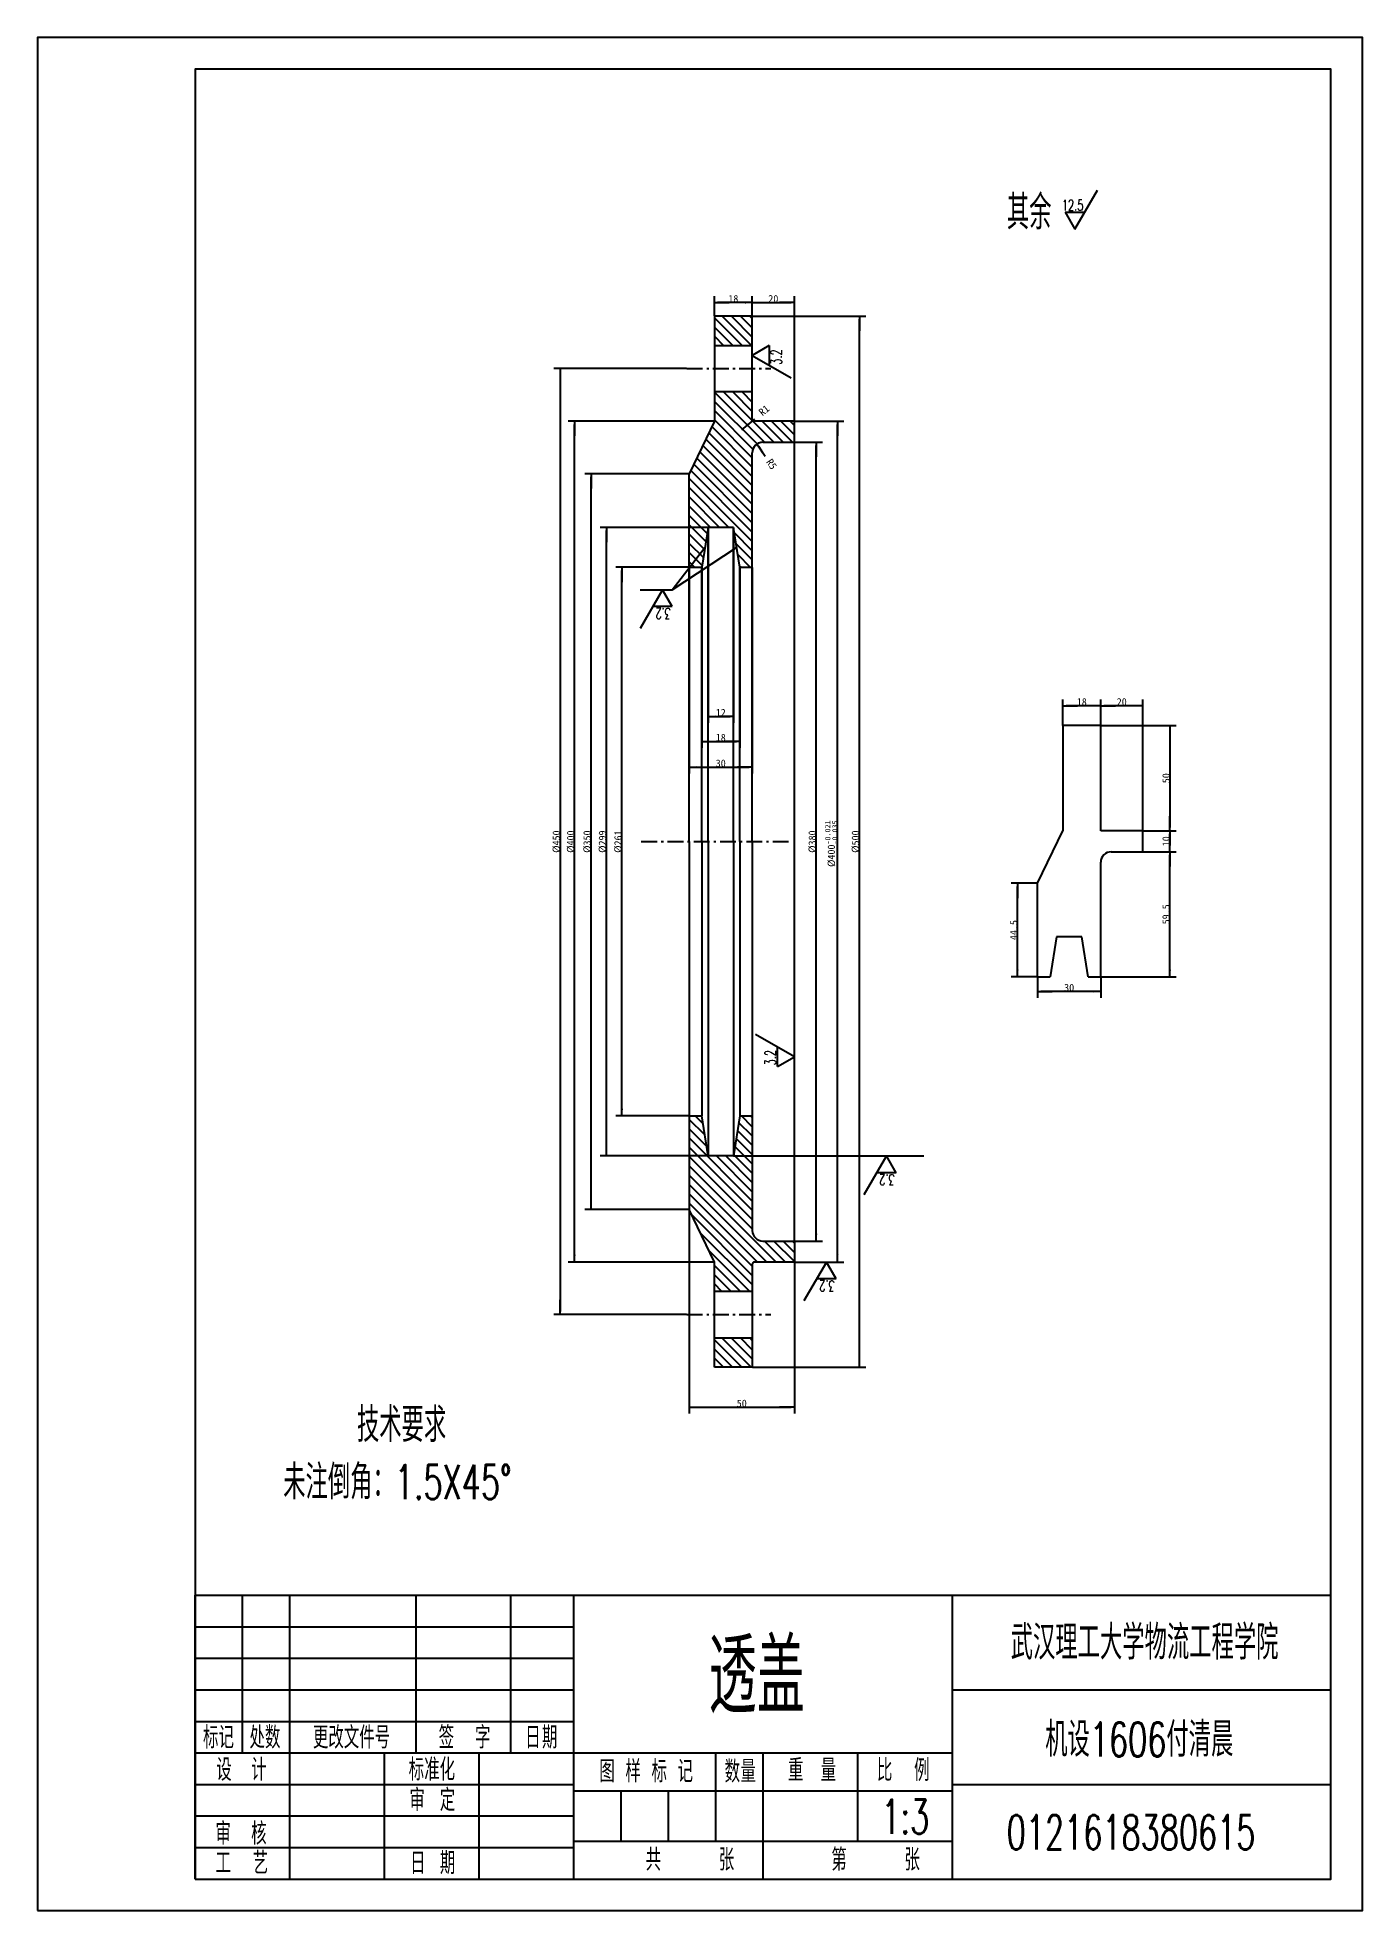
# Model space of a CAD drawing. Extents: x -50930 to -47866, y -71942 to -70760.
# Drawn here: x -50930 to -50300, y -71651 to -70760 of the extents above; entities outside this region: 3.
import ezdxf
from ezdxf.enums import TextEntityAlignment as Align

# ---------------------------------------------------------------- set-up
doc = ezdxf.new("R2010")
doc.units = 0
doc.header["$MEASUREMENT"] = 0
doc.linetypes.add('LINEL4', pattern=[12.5, 7.5, -2, 1, -2])
doc.layers.get('0').update_dxf_attribs({"linetype": 'CONTINUOUS'})
doc.layers.get('Defpoints').update_dxf_attribs({"linetype": 'CONTINUOUS'})
for name, color, linetype in [('L0', 7, 'CONTINUOUS'), ('L1', 7, 'CONTINUOUS'), ('L3', 4, 'CONTINUOUS'), ('L4', 1, 'LINEL4'), ('L8', 7, 'CONTINUOUS')]:
    doc.layers.add(name, color=color, linetype=linetype)
doc.styles.add('HZ', font='ROMANS', dxfattribs={"width": 0.65, "bigfont": 'HZTXT'})
doc.dimstyles.get("Standard").update_dxf_attribs({"dimtxt": 0.18, "dimasz": 0.18, "dimexe": 0.18, "dimexo": 0.0625, "dimgap": 0.09, "dimtad": 0, "dimtih": 1, "dimtoh": 1, "dimdec": 4, "dimzin": 0, "dimdsep": 46, "dimtxsty": 'Standard', "dimcen": 0.09, "dimadec": 0, "dimazin": 0, "dimtfac": 1, "dimtdec": 4, "dimtofl": 0, "dimtmove": 0, "dimatfit": 3, "dimfxl": 1, "dimtolj": 1, "dimtzin": 0, "dimarcsym": 0})
pattern_1 = [(135, (-122795.0257, -22186.838), (-2.20970869, -2.20970869), [])]

# ---------------------------------------------------------------- blocks, each defined once
blk = doc.blocks.new('D_BLK')
blk.add_line((0, 0), (-4.66, 0))
blk.add_solid([(0, 0), (-2.33, -0.33), (-2.33, 0.33)])
blk = doc.blocks.new('*D25')
at = {"layer": 'Defpoints', "color": 0, "transparency": 16777216}
for p in [(-50651.62, -71012.54), (-50619.67, -71012.54), (-50619.67, -71273.54)]:
    blk.add_point(p, dxfattribs=at)
at = {"layer": 'L0', "color": 0, "lineweight": -2, "transparency": 16777216}
for p, q in [((-50619.73, -71012.54), (-50654.62, -71012.54)), ((-50651.62, -71272.04), (-50651.62, -71014.04)), ((-50619.73, -71273.54), (-50654.62, -71273.54))]:
    blk.add_line(p, q, dxfattribs=at)
at = {"layer": 'L0', "color": 0, "lineweight": -2, "transparency": 16777216, "xscale": 1.5, "yscale": 1.5, "zscale": 1.5}
for p, rotation in [((-50651.62, -71012.54), 90), ((-50651.62, -71273.54), 270)]:
    blk.add_blockref('D_BLK', p, dxfattribs=dict(at, rotation=rotation))
at = {"layer": 'L0', "color": 0, "transparency": 16777216, "insert": (-50653.46, -71143.04), "char_height": 3.5, "attachment_point": 5, "rotation": 90}
blk.add_mtext('\\A1;%%C261', dxfattribs=at)
blk = doc.blocks.new('*D26')
at = {"layer": 'Defpoints', "color": 0, "transparency": 16777216}
for p in [(-50659.03, -70993.54), (-50610.67, -70993.54), (-50610.67, -71292.54)]:
    blk.add_point(p, dxfattribs=at)
at = {"layer": 'L0', "color": 0, "lineweight": -2, "transparency": 16777216}
for p, q in [((-50610.73, -70993.54), (-50662.03, -70993.54)), ((-50659.03, -71291.04), (-50659.03, -70995.04)), ((-50610.73, -71292.54), (-50662.03, -71292.54))]:
    blk.add_line(p, q, dxfattribs=at)
at = {"layer": 'L0', "color": 0, "lineweight": -2, "transparency": 16777216, "xscale": 1.5, "yscale": 1.5, "zscale": 1.5}
for p, rotation in [((-50659.03, -70993.54), 90), ((-50659.03, -71292.54), 270)]:
    blk.add_blockref('D_BLK', p, dxfattribs=dict(at, rotation=rotation))
at = {"layer": 'L0', "color": 0, "transparency": 16777216, "insert": (-50660.87, -71143.04), "char_height": 3.5, "attachment_point": 5, "rotation": 90}
blk.add_mtext('\\A1;%%C299', dxfattribs=at)
blk = doc.blocks.new('*D27')
at = {"layer": 'Defpoints', "color": 0, "transparency": 16777216}
for p in [(-50666.31, -70968.04), (-50619.67, -70968.04), (-50619.67, -71318.04)]:
    blk.add_point(p, dxfattribs=at)
at = {"layer": 'L0', "color": 0, "lineweight": -2, "transparency": 16777216}
for p, q in [((-50619.73, -70968.04), (-50669.31, -70968.04)), ((-50666.31, -71316.54), (-50666.31, -70969.54)), ((-50619.73, -71318.04), (-50669.31, -71318.04))]:
    blk.add_line(p, q, dxfattribs=at)
at = {"layer": 'L0', "color": 0, "lineweight": -2, "transparency": 16777216, "xscale": 1.5, "yscale": 1.5, "zscale": 1.5}
for p, rotation in [((-50666.31, -70968.04), 90), ((-50666.31, -71318.04), 270)]:
    blk.add_blockref('D_BLK', p, dxfattribs=dict(at, rotation=rotation))
at = {"layer": 'L0', "color": 0, "transparency": 16777216, "insert": (-50668.15, -71143.04), "char_height": 3.5, "attachment_point": 5, "rotation": 90}
blk.add_mtext('\\A1;%%C350', dxfattribs=at)
blk = doc.blocks.new('*D28')
at = {"layer": 'Defpoints', "color": 0, "transparency": 16777216}
for p in [(-50674.15, -70943.04), (-50607.67, -70943.04), (-50607.67, -71343.04)]:
    blk.add_point(p, dxfattribs=at)
at = {"layer": 'L0', "color": 0, "lineweight": -2, "transparency": 16777216}
for p, q in [((-50607.73, -70943.04), (-50677.15, -70943.04)), ((-50674.15, -71341.54), (-50674.15, -70944.54)), ((-50607.73, -71343.04), (-50677.15, -71343.04))]:
    blk.add_line(p, q, dxfattribs=at)
at = {"layer": 'L0', "color": 0, "lineweight": -2, "transparency": 16777216, "xscale": 1.5, "yscale": 1.5, "zscale": 1.5}
for p, rotation in [((-50674.15, -70943.04), 90), ((-50674.15, -71343.04), 270)]:
    blk.add_blockref('D_BLK', p, dxfattribs=dict(at, rotation=rotation))
at = {"layer": 'L0', "color": 0, "transparency": 16777216, "insert": (-50675.99, -71143.04), "char_height": 3.5, "attachment_point": 5, "rotation": 90}
blk.add_mtext('\\A1;%%C400', dxfattribs=at)
blk = doc.blocks.new('*D30')
at = {"layer": 'Defpoints', "color": 0, "transparency": 16777216}
for p in [(-50619.67, -71318.04), (-50569.67, -71343.04), (-50569.67, -71412.08)]:
    blk.add_point(p, dxfattribs=at)
at = {"layer": 'L0', "color": 0, "lineweight": -2, "transparency": 16777216}
for p, q in [((-50619.67, -71318.1), (-50619.67, -71415.08)), ((-50569.67, -71343.1), (-50569.67, -71415.08)), ((-50618.17, -71412.08), (-50571.17, -71412.08))]:
    blk.add_line(p, q, dxfattribs=at)
at = {"layer": 'L0', "color": 0, "lineweight": -2, "transparency": 16777216, "xscale": 1.5, "yscale": 1.5, "zscale": 1.5, "rotation": 180}
blk.add_blockref('D_BLK', (-50619.67, -71412.08), dxfattribs=at)
at = {"layer": 'L0', "color": 0, "lineweight": -2, "transparency": 16777216, "xscale": 1.5, "yscale": 1.5, "zscale": 1.5}
blk.add_blockref('D_BLK', (-50569.67, -71412.08), dxfattribs=at)
at = {"layer": 'L0', "color": 0, "transparency": 16777216, "insert": (-50594.67, -71410.24), "char_height": 3.5, "attachment_point": 5}
blk.add_mtext('\\A1;50', dxfattribs=at)
blk = doc.blocks.new('*D31')
at = {"layer": 'Defpoints', "color": 0, "transparency": 16777216}
for p in [(-50569.67, -70953.04), (-50559.26, -70953.04), (-50569.67, -71333.04)]:
    blk.add_point(p, dxfattribs=at)
at = {"layer": 'L0', "color": 0, "lineweight": -2, "transparency": 16777216}
for p, q in [((-50569.61, -70953.04), (-50556.26, -70953.04)), ((-50559.26, -71331.54), (-50559.26, -70954.54)), ((-50569.61, -71333.04), (-50556.26, -71333.04))]:
    blk.add_line(p, q, dxfattribs=at)
at = {"layer": 'L0', "color": 0, "lineweight": -2, "transparency": 16777216, "xscale": 1.5, "yscale": 1.5, "zscale": 1.5}
for p, rotation in [((-50559.26, -70953.04), 90), ((-50559.26, -71333.04), 270)]:
    blk.add_blockref('D_BLK', p, dxfattribs=dict(at, rotation=rotation))
at = {"layer": 'L0', "color": 0, "transparency": 16777216, "insert": (-50561.1, -71143.04), "char_height": 3.5, "attachment_point": 5, "rotation": 90}
blk.add_mtext('\\A1;%%C380', dxfattribs=at)
blk = doc.blocks.new('*D33')
at = {"layer": 'Defpoints', "color": 0, "transparency": 16777216}
for p in [(-50569.67, -70943.04), (-50549.15, -70943.04), (-50569.67, -71343.04)]:
    blk.add_point(p, dxfattribs=at)
at = {"layer": 'L0', "color": 0, "lineweight": -2, "transparency": 16777216}
for p, q in [((-50569.61, -70943.04), (-50546.15, -70943.04)), ((-50549.15, -71341.54), (-50549.15, -70944.54)), ((-50569.61, -71343.04), (-50546.15, -71343.04))]:
    blk.add_line(p, q, dxfattribs=at)
at = {"layer": 'L0', "color": 0, "lineweight": -2, "transparency": 16777216, "xscale": 1.5, "yscale": 1.5, "zscale": 1.5}
for p, rotation in [((-50549.15, -70943.04), 90), ((-50549.15, -71343.04), 270)]:
    blk.add_blockref('D_BLK', p, dxfattribs=dict(at, rotation=rotation))
at = {"layer": 'L0', "color": 0, "transparency": 16777216, "insert": (-50552.1, -71143.04), "char_height": 3.5, "attachment_point": 5, "rotation": 90}
blk.add_mtext('\\A1;%%C400{\\H0.7x;\\S-0.021 ^ -0.035;}', dxfattribs=at)
blk = doc.blocks.new('*D34')
at = {"layer": 'Defpoints', "color": 0, "transparency": 16777216}
for p in [(-50589.67, -70893.04), (-50538.75, -70893.04), (-50589.67, -71393.04)]:
    blk.add_point(p, dxfattribs=at)
at = {"layer": 'L0', "color": 0, "lineweight": -2, "transparency": 16777216}
for p, q in [((-50589.61, -70893.04), (-50535.75, -70893.04)), ((-50538.75, -71391.54), (-50538.75, -70894.54)), ((-50589.61, -71393.04), (-50535.75, -71393.04))]:
    blk.add_line(p, q, dxfattribs=at)
at = {"layer": 'L0', "color": 0, "lineweight": -2, "transparency": 16777216, "xscale": 1.5, "yscale": 1.5, "zscale": 1.5}
for p, rotation in [((-50538.75, -70893.04), 90), ((-50538.75, -71393.04), 270)]:
    blk.add_blockref('D_BLK', p, dxfattribs=dict(at, rotation=rotation))
at = {"layer": 'L0', "color": 0, "transparency": 16777216, "insert": (-50540.59, -71143.04), "char_height": 3.5, "attachment_point": 5, "rotation": 90}
blk.add_mtext('\\A1;%%C500', dxfattribs=at)
blk = doc.blocks.new('*D35')
at = {"layer": 'Defpoints', "color": 0, "transparency": 16777216}
for p in [(-50587.43, -70953.87), (-50584.67, -70958.04)]:
    blk.add_point(p, dxfattribs=at)
at = {"layer": 'L0', "color": 0, "lineweight": -2, "transparency": 16777216}
blk.add_line((-50584.67, -70958.04), (-50586.61, -70955.12), dxfattribs=at)
blk.add_arc((-50584.67, -70958.04), 5, 90.7162, 157.97004, dxfattribs=at)
at = {"layer": 'L0', "color": 0, "lineweight": -2, "transparency": 16777216, "xscale": 1.5, "yscale": 1.5, "zscale": 1.5, "rotation": 123.5925689670858}
blk.add_blockref('D_BLK', (-50587.43, -70953.87), dxfattribs=at)
at = {"layer": 'L0', "color": 0, "transparency": 16777216, "insert": (-50580.5, -70963.46), "char_height": 3.5, "attachment_point": 5, "rotation": 303.59257}
blk.add_mtext('\\A1;R5', dxfattribs=at)
blk = doc.blocks.new('*D36')
at = {"layer": 'Defpoints', "color": 0, "transparency": 16777216}
for p in [(-50589.44, -70942.68), (-50588.67, -70942.04)]:
    blk.add_point(p, dxfattribs=at)
at = {"layer": 'L0', "color": 0, "lineweight": -2, "transparency": 16777216}
for p, q in [((-50590.59, -70943.63), (-50591.75, -70944.59)), ((-50588.67, -70942.04), (-50589.44, -70942.68))]:
    blk.add_line(p, q, dxfattribs=at)
blk.add_arc((-50588.67, -70942.04), 1, 183.58099, 219.65656, dxfattribs=at)
at = {"layer": 'L0', "color": 0, "lineweight": -2, "transparency": 16777216, "xscale": 1.5, "yscale": 1.5, "zscale": 1.5, "rotation": 39.65656116896921}
blk.add_blockref('D_BLK', (-50589.44, -70942.68), dxfattribs=at)
at = {"layer": 'L0', "color": 0, "transparency": 16777216, "insert": (-50584.09, -70937.85), "char_height": 3.5, "attachment_point": 5, "rotation": 39.65656}
blk.add_mtext('\\A1;R1', dxfattribs=at)
blk = doc.blocks.new('*D37')
at = {"layer": 'Defpoints', "color": 0, "transparency": 16777216}
for p in [(-50620.85, -70918.04), (-50680.95, -71368.04), (-50620.85, -71368.04)]:
    blk.add_point(p, dxfattribs=at)
at = {"layer": 'L0', "color": 0, "lineweight": -2, "transparency": 16777216}
for p, q in [((-50620.92, -70918.04), (-50683.95, -70918.04)), ((-50680.95, -70919.54), (-50680.95, -71366.54)), ((-50620.92, -71368.04), (-50683.95, -71368.04))]:
    blk.add_line(p, q, dxfattribs=at)
at = {"layer": 'L0', "color": 0, "lineweight": -2, "transparency": 16777216, "xscale": 1.5, "yscale": 1.5, "zscale": 1.5}
for p, rotation in [((-50680.95, -70918.04), 90), ((-50680.95, -71368.04), 270)]:
    blk.add_blockref('D_BLK', p, dxfattribs=dict(at, rotation=rotation))
at = {"layer": 'L0', "color": 0, "transparency": 16777216, "insert": (-50682.79, -71143.04), "char_height": 3.5, "attachment_point": 5, "rotation": 90}
blk.add_mtext('\\A1;%%C450', dxfattribs=at)
blk = doc.blocks.new('*D38')
at = {"layer": 'Defpoints', "color": 0, "transparency": 16777216}
for p in [(-50607.67, -70886.63), (-50607.67, -70893.04), (-50589.67, -70893.04)]:
    blk.add_point(p, dxfattribs=at)
at = {"layer": 'L0', "color": 0, "lineweight": -2, "transparency": 16777216}
for p, q in [((-50607.67, -70892.97), (-50607.67, -70883.63)), ((-50591.17, -70886.63), (-50606.17, -70886.63)), ((-50589.67, -70892.97), (-50589.67, -70883.63))]:
    blk.add_line(p, q, dxfattribs=at)
at = {"layer": 'L0', "color": 0, "lineweight": -2, "transparency": 16777216, "xscale": 1.5, "yscale": 1.5, "zscale": 1.5, "rotation": 180}
blk.add_blockref('D_BLK', (-50607.67, -70886.63), dxfattribs=at)
at = {"layer": 'L0', "color": 0, "lineweight": -2, "transparency": 16777216, "xscale": 1.5, "yscale": 1.5, "zscale": 1.5}
blk.add_blockref('D_BLK', (-50589.67, -70886.63), dxfattribs=at)
at = {"layer": 'L0', "color": 0, "transparency": 16777216, "insert": (-50598.67, -70884.79), "char_height": 3.5, "attachment_point": 5}
blk.add_mtext('\\A1;18', dxfattribs=at)
blk = doc.blocks.new('*D39')
at = {"layer": 'Defpoints', "color": 0, "transparency": 16777216}
for p in [(-50569.67, -70886.63), (-50589.67, -70893.04), (-50569.67, -70943.04)]:
    blk.add_point(p, dxfattribs=at)
at = {"layer": 'L0', "color": 0, "lineweight": -2, "transparency": 16777216}
for p, q in [((-50589.67, -70892.97), (-50589.67, -70883.63)), ((-50588.17, -70886.63), (-50571.17, -70886.63)), ((-50569.67, -70942.97), (-50569.67, -70883.63))]:
    blk.add_line(p, q, dxfattribs=at)
at = {"layer": 'L0', "color": 0, "lineweight": -2, "transparency": 16777216, "xscale": 1.5, "yscale": 1.5, "zscale": 1.5, "rotation": 180}
blk.add_blockref('D_BLK', (-50589.67, -70886.63), dxfattribs=at)
at = {"layer": 'L0', "color": 0, "lineweight": -2, "transparency": 16777216, "xscale": 1.5, "yscale": 1.5, "zscale": 1.5}
blk.add_blockref('D_BLK', (-50569.67, -70886.63), dxfattribs=at)
at = {"layer": 'L0', "color": 0, "transparency": 16777216, "insert": (-50579.67, -70884.79), "char_height": 3.5, "attachment_point": 5}
blk.add_mtext('\\A1;20', dxfattribs=at)
blk = doc.blocks.new('3.2')
at = {"layer": 'L0'}
for p, q in [((0, 0), (16.7, 28.9)), ((-7.2, 12.5), (0, 0)), ((-7.2, 12.5), (7.2, 12.5))]:
    blk.add_line(p, q, dxfattribs=at)
at = {"layer": 'L0', "style": 'HZ', "width": 0.65}
blk.add_attdef('3.2', (-6.2, 13.7), '', height=8.16, dxfattribs=at)
blk = doc.blocks.new('*D41')
at = {"layer": 'Defpoints', "color": 0, "transparency": 16777216}
for p in [(-50619.67, -71012.54), (-50589.67, -71012.54), (-50589.67, -71107.61)]:
    blk.add_point(p, dxfattribs=at)
at = {"layer": 'L0', "color": 0, "lineweight": -2, "transparency": 16777216}
for p, q in [((-50619.67, -71012.6), (-50619.67, -71110.61)), ((-50589.67, -71012.6), (-50589.67, -71110.61)), ((-50618.17, -71107.61), (-50591.17, -71107.61))]:
    blk.add_line(p, q, dxfattribs=at)
at = {"layer": 'L0', "color": 0, "lineweight": -2, "transparency": 16777216, "xscale": 1.5, "yscale": 1.5, "zscale": 1.5, "rotation": 180}
blk.add_blockref('D_BLK', (-50619.67, -71107.61), dxfattribs=at)
at = {"layer": 'L0', "color": 0, "lineweight": -2, "transparency": 16777216, "xscale": 1.5, "yscale": 1.5, "zscale": 1.5}
blk.add_blockref('D_BLK', (-50589.67, -71107.61), dxfattribs=at)
at = {"layer": 'L0', "color": 0, "transparency": 16777216, "insert": (-50604.67, -71105.77), "char_height": 3.5, "attachment_point": 5}
blk.add_mtext('\\A1;30', dxfattribs=at)
blk = doc.blocks.new('*D42')
at = {"layer": 'Defpoints', "color": 0, "transparency": 16777216}
for p in [(-50613.67, -71012.54), (-50595.67, -71012.54), (-50595.67, -71095.37)]:
    blk.add_point(p, dxfattribs=at)
at = {"layer": 'L0', "color": 0, "lineweight": -2, "transparency": 16777216}
for p, q in [((-50613.67, -71012.6), (-50613.67, -71098.37)), ((-50595.67, -71012.6), (-50595.67, -71098.37)), ((-50612.17, -71095.37), (-50597.17, -71095.37))]:
    blk.add_line(p, q, dxfattribs=at)
at = {"layer": 'L0', "color": 0, "lineweight": -2, "transparency": 16777216, "xscale": 1.5, "yscale": 1.5, "zscale": 1.5, "rotation": 180}
blk.add_blockref('D_BLK', (-50613.67, -71095.37), dxfattribs=at)
at = {"layer": 'L0', "color": 0, "lineweight": -2, "transparency": 16777216, "xscale": 1.5, "yscale": 1.5, "zscale": 1.5}
blk.add_blockref('D_BLK', (-50595.67, -71095.37), dxfattribs=at)
at = {"layer": 'L0', "color": 0, "transparency": 16777216, "insert": (-50604.67, -71093.53), "char_height": 3.5, "attachment_point": 5}
blk.add_mtext('\\A1;18', dxfattribs=at)
blk = doc.blocks.new('*D43')
at = {"layer": 'Defpoints', "color": 0, "transparency": 16777216}
for p in [(-50610.67, -70993.54), (-50598.67, -70993.54), (-50598.67, -71083.5)]:
    blk.add_point(p, dxfattribs=at)
at = {"layer": 'L0', "color": 0, "lineweight": -2, "transparency": 16777216}
for p, q in [((-50610.67, -70993.6), (-50610.67, -71086.5)), ((-50598.67, -70993.6), (-50598.67, -71086.5)), ((-50609.17, -71083.5), (-50600.17, -71083.5))]:
    blk.add_line(p, q, dxfattribs=at)
at = {"layer": 'L0', "color": 0, "lineweight": -2, "transparency": 16777216, "xscale": 1.5, "yscale": 1.5, "zscale": 1.5, "rotation": 180}
blk.add_blockref('D_BLK', (-50610.67, -71083.5), dxfattribs=at)
at = {"layer": 'L0', "color": 0, "lineweight": -2, "transparency": 16777216, "xscale": 1.5, "yscale": 1.5, "zscale": 1.5}
blk.add_blockref('D_BLK', (-50598.67, -71083.5), dxfattribs=at)
at = {"layer": 'L0', "color": 0, "transparency": 16777216, "insert": (-50604.67, -71081.66), "char_height": 3.5, "attachment_point": 5}
blk.add_mtext('\\A1;12', dxfattribs=at)
blk = doc.blocks.new('*D44')
at = {"layer": 'Defpoints', "color": 0, "transparency": 16777216}
for p in [(-50463.53, -71162.86), (-50454.01, -71162.86), (-50454.01, -71207.36)]:
    blk.add_point(p, dxfattribs=at)
at = {"layer": 'L0', "color": 0, "lineweight": -2, "transparency": 16777216}
for p, q in [((-50454.08, -71162.86), (-50466.53, -71162.86)), ((-50463.53, -71205.86), (-50463.53, -71164.36)), ((-50454.08, -71207.36), (-50466.53, -71207.36))]:
    blk.add_line(p, q, dxfattribs=at)
at = {"layer": 'L0', "color": 0, "lineweight": -2, "transparency": 16777216, "xscale": 1.5, "yscale": 1.5, "zscale": 1.5}
for p, rotation in [((-50463.53, -71162.86), 90), ((-50463.53, -71207.36), 270)]:
    blk.add_blockref('D_BLK', p, dxfattribs=dict(at, rotation=rotation))
at = {"layer": 'L0', "color": 0, "transparency": 16777216, "insert": (-50465.37, -71185.11), "char_height": 3.5, "attachment_point": 5, "rotation": 90}
blk.add_mtext('\\A1;44.5', dxfattribs=at)
blk = doc.blocks.new('*D45')
at = {"layer": 'Defpoints', "color": 0, "transparency": 16777216}
for p in [(-50404.01, -71147.86), (-50391.09, -71147.86), (-50424.01, -71207.36)]:
    blk.add_point(p, dxfattribs=at)
at = {"layer": 'L0', "color": 0, "lineweight": -2, "transparency": 16777216}
for p, q in [((-50403.95, -71147.86), (-50388.09, -71147.86)), ((-50391.09, -71205.86), (-50391.09, -71149.36)), ((-50423.95, -71207.36), (-50388.09, -71207.36))]:
    blk.add_line(p, q, dxfattribs=at)
at = {"layer": 'L0', "color": 0, "lineweight": -2, "transparency": 16777216, "xscale": 1.5, "yscale": 1.5, "zscale": 1.5}
for p, rotation in [((-50391.09, -71147.86), 90), ((-50391.09, -71207.36), 270)]:
    blk.add_blockref('D_BLK', p, dxfattribs=dict(at, rotation=rotation))
at = {"layer": 'L0', "color": 0, "transparency": 16777216, "insert": (-50392.93, -71177.61), "char_height": 3.5, "attachment_point": 5, "rotation": 90}
blk.add_mtext('\\A1;59.5', dxfattribs=at)
blk = doc.blocks.new('*D46')
at = {"layer": 'Defpoints', "color": 0, "transparency": 16777216}
for p in [(-50404.01, -71137.86), (-50391.09, -71137.86), (-50403.95, -71147.86)]:
    blk.add_point(p, dxfattribs=at)
at = {"layer": 'L0', "color": 0, "lineweight": -2, "transparency": 16777216}
for p, q in [((-50403.95, -71137.86), (-50388.09, -71137.86)), ((-50391.09, -71146.36), (-50391.09, -71139.36)), ((-50403.89, -71147.86), (-50388.09, -71147.86))]:
    blk.add_line(p, q, dxfattribs=at)
at = {"layer": 'L0', "color": 0, "lineweight": -2, "transparency": 16777216, "xscale": 1.5, "yscale": 1.5, "zscale": 1.5}
for p, rotation in [((-50391.09, -71137.86), 90), ((-50391.09, -71147.86), 270)]:
    blk.add_blockref('D_BLK', p, dxfattribs=dict(at, rotation=rotation))
at = {"layer": 'L0', "color": 0, "transparency": 16777216, "insert": (-50392.93, -71142.86), "char_height": 3.5, "attachment_point": 5, "rotation": 90}
blk.add_mtext('\\A1;10', dxfattribs=at)
blk = doc.blocks.new('*D48')
at = {"layer": 'Defpoints', "color": 0, "transparency": 16777216}
for p in [(-50424.01, -71087.86), (-50403.95, -71137.86), (-50391.08, -71137.86)]:
    blk.add_point(p, dxfattribs=at)
at = {"layer": 'L0', "color": 0, "lineweight": -2, "transparency": 16777216}
for p, q in [((-50423.95, -71087.86), (-50388.08, -71087.86)), ((-50391.08, -71089.36), (-50391.08, -71136.36)), ((-50403.89, -71137.86), (-50388.08, -71137.86))]:
    blk.add_line(p, q, dxfattribs=at)
at = {"layer": 'L0', "color": 0, "lineweight": -2, "transparency": 16777216, "xscale": 1.5, "yscale": 1.5, "zscale": 1.5}
for p, rotation in [((-50391.08, -71087.86), 90), ((-50391.08, -71137.86), 270)]:
    blk.add_blockref('D_BLK', p, dxfattribs=dict(at, rotation=rotation))
at = {"layer": 'L0', "color": 0, "transparency": 16777216, "insert": (-50392.92, -71112.86), "char_height": 3.5, "attachment_point": 5, "rotation": 90}
blk.add_mtext('\\A1;50', dxfattribs=at)
blk = doc.blocks.new('*D49')
at = {"layer": 'Defpoints', "color": 0, "transparency": 16777216}
for p in [(-50442.01, -71078.39), (-50442.01, -71087.86), (-50424.01, -71087.86)]:
    blk.add_point(p, dxfattribs=at)
at = {"layer": 'L0', "color": 0, "lineweight": -2, "transparency": 16777216}
for p, q in [((-50442.01, -71087.8), (-50442.01, -71075.39)), ((-50425.51, -71078.39), (-50440.51, -71078.39)), ((-50424.01, -71087.8), (-50424.01, -71075.39))]:
    blk.add_line(p, q, dxfattribs=at)
at = {"layer": 'L0', "color": 0, "lineweight": -2, "transparency": 16777216, "xscale": 1.5, "yscale": 1.5, "zscale": 1.5, "rotation": 180}
blk.add_blockref('D_BLK', (-50442.01, -71078.39), dxfattribs=at)
at = {"layer": 'L0', "color": 0, "lineweight": -2, "transparency": 16777216, "xscale": 1.5, "yscale": 1.5, "zscale": 1.5}
blk.add_blockref('D_BLK', (-50424.01, -71078.39), dxfattribs=at)
at = {"layer": 'L0', "color": 0, "transparency": 16777216, "insert": (-50433.01, -71076.55), "char_height": 3.5, "attachment_point": 5}
blk.add_mtext('\\A1;18', dxfattribs=at)
blk = doc.blocks.new('*D50')
at = {"layer": 'Defpoints', "color": 0, "transparency": 16777216}
for p in [(-50424.01, -71078.4), (-50424.01, -71087.8), (-50404.01, -71137.86)]:
    blk.add_point(p, dxfattribs=at)
at = {"layer": 'L0', "color": 0, "lineweight": -2, "transparency": 16777216}
for p, q in [((-50424.01, -71087.74), (-50424.01, -71075.4)), ((-50405.51, -71078.4), (-50422.51, -71078.4)), ((-50404.01, -71137.8), (-50404.01, -71075.4))]:
    blk.add_line(p, q, dxfattribs=at)
at = {"layer": 'L0', "color": 0, "lineweight": -2, "transparency": 16777216, "xscale": 1.5, "yscale": 1.5, "zscale": 1.5, "rotation": 180}
blk.add_blockref('D_BLK', (-50424.01, -71078.4), dxfattribs=at)
at = {"layer": 'L0', "color": 0, "lineweight": -2, "transparency": 16777216, "xscale": 1.5, "yscale": 1.5, "zscale": 1.5}
blk.add_blockref('D_BLK', (-50404.01, -71078.4), dxfattribs=at)
at = {"layer": 'L0', "color": 0, "transparency": 16777216, "insert": (-50414.01, -71076.56), "char_height": 3.5, "attachment_point": 5}
blk.add_mtext('\\A1;20', dxfattribs=at)
blk = doc.blocks.new('*D51')
at = {"layer": 'Defpoints', "color": 0, "transparency": 16777216}
for p in [(-50454.01, -71207.36), (-50424.01, -71207.36), (-50454.01, -71214.31)]:
    blk.add_point(p, dxfattribs=at)
at = {"layer": 'L0', "color": 0, "lineweight": -2, "transparency": 16777216}
for p, q in [((-50454.01, -71207.42), (-50454.01, -71217.31)), ((-50424.01, -71207.42), (-50424.01, -71217.31)), ((-50425.51, -71214.31), (-50452.51, -71214.31))]:
    blk.add_line(p, q, dxfattribs=at)
at = {"layer": 'L0', "color": 0, "lineweight": -2, "transparency": 16777216, "xscale": 1.5, "yscale": 1.5, "zscale": 1.5, "rotation": 180}
blk.add_blockref('D_BLK', (-50454.01, -71214.31), dxfattribs=at)
at = {"layer": 'L0', "color": 0, "lineweight": -2, "transparency": 16777216, "xscale": 1.5, "yscale": 1.5, "zscale": 1.5}
blk.add_blockref('D_BLK', (-50424.01, -71214.31), dxfattribs=at)
at = {"layer": 'L0', "color": 0, "transparency": 16777216, "insert": (-50439.01, -71212.47), "char_height": 3.5, "attachment_point": 5}
blk.add_mtext('\\A1;30', dxfattribs=at)
blk = doc.blocks.new('TK')
at = {"layer": 'L3'}
for p, q in [((-180, 45), (0, 45)), ((-180, 0), (-180, 45)), ((-172.5, 20), (-172.5, 45)), ((-165, 0), (-165, 45)), ((-145, 20), (-145, 45)), ((-130, 20), (-130, 45)), ((-120, 0), (-120, 45)), ((-60, 0), (-60, 45)), ((-180, 40), (-120, 40)), ((-180, 35), (-120, 35)), ((-180, 30), (-120, 30)), ((-60, 30), (0, 30)), ((-180, 25), (-120, 25)), ((-180, 20), (-120, 20)), ((-150, 0), (-150, 20)), ((-135, 0), (-135, 20)), ((-120, 20), (-60, 20)), ((-97.5, 6), (-97.5, 20)), ((-90, 0), (-90, 20)), ((-75, 6), (-75, 20)), ((-180, 15), (-120, 15)), ((-60, 15), (0, 15)), ((-120, 14), (-60, 14)), ((-112.5, 6), (-112.5, 14)), ((-105, 6), (-105, 14)), ((-180, 10), (-120, 10)), ((-120, 6), (-60, 6)), ((-180, 5), (-120, 5))]:
    blk.add_line(p, q, dxfattribs=at)
at = {"layer": 'L3', "style": 'HZ', "width": 0.7}
for s, p in [('标记', (-176.31, 20.69)), ('处数', (-168.95, 20.69)), ('更改文件号', (-155.23, 20.69)), ('标准化', (-142.49, 15.61)), ('图 样 标 记', (-108.53, 15.31)), ('共     张', (-101.59, 1.32)), ('第     张', (-72.17, 1.32))]:
    blk.add_text(s, height=3.5, dxfattribs=at).set_placement(p, align=Align.CENTER)
for s, p in [('签', (-141.42, 20.69)), ('日', (-127.7, 20.69)), ('设', (-176.67, 15.57)), ('数', (-96.09, 15.29)), ('重', (-86.05, 15.51)), ('比', (-71.96, 15.51)), ('审', (-146.05, 10.77)), ('审', (-176.79, 5.46)), ('工', (-176.79, 0.77)), ('日', (-145.93, 0.77))]:
    blk.add_text(s, height=3.5, dxfattribs=at).set_placement(p)
for s, p in [('字', (-133.2, 20.69)), ('期', (-122.6, 20.69)), ('计', (-168.69, 15.57)), ('量', (-91.14, 15.31)), ('量', (-78.42, 15.51)), ('例', (-63.62, 15.51)), ('定', (-138.79, 10.77)), ('核', (-168.69, 5.46)), ('艺', (-168.45, 0.77)), ('期', (-138.79, 0.77))]:
    blk.add_text(s, height=3.5, dxfattribs=at).set_placement(p, align=Align.RIGHT)

msp = doc.modelspace()

# ---------------------------------------------------------------- hatches: boundary and pattern name
at = {"layer": 'L1'}
h = msp.add_hatch(dxfattribs=at)
h.set_pattern_fill('ANSI31', color=6, scale=25, angle=90)
h.set_pattern_definition(pattern_1)
h.paths.add_polyline_path([(-50607.67, -70929.04), (-50607.67, -70943.04), (-50619.67, -70968.04), (-50619.67, -71012.54), (-50613.67, -71012.54), (-50610.67, -70993.54), (-50598.67, -70993.54), (-50595.67, -71012.54), (-50589.67, -71012.54), (-50589.67, -70958.04, -0.414214), (-50584.67, -70953.04), (-50569.67, -70953.04), (-50569.67, -70943.04), (-50589.67, -70943.04), (-50589.67, -70929.04)])
h.paths.add_polyline_path([(-50607.67, -70893.04), (-50607.67, -70907.04), (-50589.67, -70907.04), (-50589.67, -70893.04)])
h = msp.add_hatch(dxfattribs=at)
h.set_pattern_fill('ANSI31', color=6, scale=25, angle=90)
h.set_pattern_definition(pattern_1)
h.paths.add_polyline_path([(-50607.67, -71343.04), (-50607.67, -71357.04), (-50589.67, -71357.04), (-50589.67, -71343.04), (-50569.67, -71343.04), (-50569.67, -71333.04), (-50584.67, -71333.04, -0.414214), (-50589.67, -71328.04), (-50589.67, -71273.54), (-50595.67, -71273.54), (-50598.67, -71292.54), (-50610.67, -71292.54), (-50613.67, -71273.54), (-50619.67, -71273.54), (-50619.67, -71318.04)])
h.paths.add_polyline_path([(-50607.67, -71379.04), (-50607.67, -71393.04), (-50589.67, -71393.04), (-50589.67, -71379.04)])

# ---------------------------------------------------------------- linework, layer by layer
at = {"layer": 'L0'}
for p, q in [((-50436.24, -70851.65), (-50425.57, -70833.17)), ((-50440.85, -70843.65), (-50436.24, -70851.65)), ((-50440.85, -70843.65), (-50431.62, -70843.65)), ((-50589.67, -70893.04), (-50607.67, -70893.04)), ((-50607.67, -70893.04), (-50607.67, -70943.04)), ((-50589.67, -70942.04), (-50589.67, -70893.04)), ((-50607.67, -70907.04), (-50589.67, -70907.04)), ((-50581.67, -70907.1), (-50589.67, -70911.72)), ((-50589.67, -70911.72), (-50571.19, -70922.39)), ((-50581.67, -70907.1), (-50581.67, -70916.34)), ((-50589.67, -70929.04), (-50607.67, -70929.04)), ((-50607.67, -70943.04), (-50619.67, -70968.04)), ((-50569.67, -70943.04), (-50588.67, -70943.04)), ((-50569.67, -70953.04), (-50569.67, -70943.04)), ((-50589.67, -71143.04), (-50589.67, -70958.04)), ((-50584.67, -70953.04), (-50569.67, -70953.04)), ((-50569.67, -71333.04), (-50569.67, -70953.04)), ((-50619.67, -71143.04), (-50619.67, -70968.04)), ((-50610.67, -70993.54), (-50613.67, -71012.54)), ((-50610.67, -71143.04), (-50610.67, -70993.54)), ((-50598.67, -70993.54), (-50610.67, -70993.54)), ((-50598.67, -71143.04), (-50598.67, -70993.54)), ((-50595.67, -71012.54), (-50598.67, -70993.54)), ((-50627.72, -71023.19), (-50612.17, -71003.04)), ((-50627.72, -71023.19), (-50597.17, -71003.04)), ((-50619.67, -71012.54), (-50613.67, -71012.54)), ((-50613.67, -71143.04), (-50613.67, -71012.54)), ((-50595.67, -71143.04), (-50595.67, -71012.54)), ((-50595.67, -71012.54), (-50589.67, -71012.54)), ((-50632.34, -71023.19), (-50643, -71041.66)), ((-50643, -71023.19), (-50627.72, -71023.19)), ((-50627.72, -71031.19), (-50632.34, -71023.19)), ((-50627.72, -71031.19), (-50636.95, -71031.19)), ((-50424.01, -71087.86), (-50442.01, -71087.86)), ((-50442.01, -71087.86), (-50442.01, -71137.86)), ((-50424.01, -71137.86), (-50424.01, -71087.86)), ((-50619.67, -71143.04), (-50619.67, -71318.04)), ((-50613.67, -71143.04), (-50613.67, -71273.54)), ((-50610.67, -71143.04), (-50610.67, -71292.54)), ((-50598.67, -71143.04), (-50598.67, -71292.54)), ((-50595.67, -71143.04), (-50595.67, -71273.54)), ((-50589.67, -71143.04), (-50589.67, -71328.04)), ((-50454.01, -71162.86), (-50442.01, -71137.86)), ((-50404.01, -71137.86), (-50424.01, -71137.86)), ((-50404.01, -71147.86), (-50404.01, -71137.86)), ((-50424.01, -71207.36), (-50424.01, -71152.86)), ((-50419.01, -71147.86), (-50404.01, -71147.86)), ((-50454.01, -71207.36), (-50454.01, -71162.86)), ((-50445.01, -71188.36), (-50448.01, -71207.36)), ((-50433.01, -71188.36), (-50445.01, -71188.36)), ((-50430.01, -71207.36), (-50433.01, -71188.36)), ((-50454.01, -71207.36), (-50448.01, -71207.36)), ((-50430.01, -71207.36), (-50424.01, -71207.36)), ((-50619.67, -71273.54), (-50613.67, -71273.54)), ((-50610.67, -71292.54), (-50613.67, -71273.54)), ((-50595.67, -71273.54), (-50598.67, -71292.54)), ((-50595.67, -71273.54), (-50589.67, -71273.54)), ((-50598.67, -71292.54), (-50610.67, -71292.54)), ((-50598.67, -71292.54), (-50508.03, -71292.54)), ((-50525.91, -71292.54), (-50536.57, -71311.01)), ((-50521.29, -71300.54), (-50525.91, -71292.54)), ((-50521.29, -71300.54), (-50530.52, -71300.54)), ((-50607.67, -71343.04), (-50619.67, -71318.04)), ((-50584.67, -71333.04), (-50569.67, -71333.04)), ((-50569.67, -71333.04), (-50569.67, -71343.04)), ((-50607.67, -71393.04), (-50607.67, -71343.04)), ((-50589.67, -71344.04), (-50589.67, -71393.04)), ((-50569.67, -71343.04), (-50588.67, -71343.04)), ((-50589.67, -71357.04), (-50607.67, -71357.04)), ((-50607.67, -71379.04), (-50589.67, -71379.04)), ((-50589.67, -71393.04), (-50607.67, -71393.04))]:
    msp.add_line(p, q, dxfattribs=at)
for centre, radius, start, end in [((-50588.67, -70942.04), 1, 180, 270), ((-50584.67, -70958.04), 5, 90, 180), ((-50419.01, -71152.86), 5, 90, 180), ((-50584.67, -71328.04), 5, 180, 270), ((-50588.67, -71344.04), 1, 90, 180)]:
    msp.add_arc(centre, radius, start, end, dxfattribs=at)
at = {"layer": 'L1'}
for points in [[(-50929.53, -71651.5), (-50299.53, -71651.5), (-50299.53, -70760.5), (-50929.53, -70760.5)], [(-48286.44, -71942.39), (-47866.44, -71942.39), (-47866.44, -71645.39), (-48286.44, -71645.39)]]:
    msp.add_lwpolyline(points, close=True, dxfattribs=at)
at = {"layer": 'L3'}
for points in [[(-50854.53, -71636.5), (-50314.53, -71636.5), (-50314.53, -70775.5), (-50854.53, -70775.5)], [(-48261.44, -71937.39), (-47871.44, -71937.39), (-47871.44, -71650.39), (-48261.44, -71650.39)]]:
    msp.add_lwpolyline(points, close=True, dxfattribs=at)
at = {"layer": 'L4'}
for p, q in [((-50620.85, -70918.04), (-50580.85, -70918.04)), ((-50642.44, -71143.04), (-50570.44, -71143.04)), ((-50620.85, -71368.04), (-50580.85, -71368.04))]:
    msp.add_line(p, q, dxfattribs=at)

# ---------------------------------------------------------------- block references
at = {"layer": 'L0', "xscale": 0.6400000000000001, "yscale": 0.6400000000000001, "zscale": 0.6400000000000001}
for p, rotation in [((-50569.67, -71245.46), 90), ((-50554.45, -71343.04), 180)]:
    msp.add_blockref('3.2', p, dxfattribs=dict(at, rotation=rotation)).add_auto_attribs({'3.2': '3.2'})
at = {"layer": 'L1', "xscale": 3, "yscale": 3, "zscale": 3}
msp.add_blockref('TK', (-50314.53, -71636.5), dxfattribs=at)
at = {"layer": 'L1'}
msp.add_blockref('TK', (-47871.44, -71937.39), dxfattribs=at)

# ---------------------------------------------------------------- texts
at = {"layer": 'L0', "style": 'HZ', "width": 0.65}
msp.add_attdef('12.5', (-50442.45, -70842.88), '', height=5.22, dxfattribs=at)
for p, rotation in [((-50575.66, -70916.13), 90), ((-50628.4, -71031.95), 180), ((-50521.97, -71301.3), 180)]:
    msp.add_attdef('3.2', p, '', height=5.22, rotation=rotation, dxfattribs=at)
at = {"layer": 'L3', "attachment_point": 1, "style": 'HZ'}
for s, width, insert, char_height in [('\\pi29.807;透盖', 101.9507, (-50640.25, -71522.42), 35.1996), ('\\pi27.711;武汉理工大学物流工程学院', 180, (-50494.53, -71515.8), 16.325), ('\\pi44.137;机设1606付清晨', 180, (-50494.53, -71561.97), 16.325), ('1:3', 27.9083, (-50528.29, -71598.68), 16.325), ('\\pi25.827;0121618380615', 180, (-50494.53, -71606.12), 16.325)]:
    msp.add_mtext_dynamic_manual_height_columns(s, width=width, gutter_width=81.62, heights=[0], dxfattribs=dict(at, insert=insert, char_height=char_height))
at = {"layer": 'L8', "char_height": 16.325, "attachment_point": 1, "style": 'HZ'}
for s, width, insert in [('其余', 48.7015, (-50468.63, -70835.49)), ('\\pi35.975;技术要求\\P\\pi0.90491;未注倒角：1.5X45°', 112.4737, (-50813.6, -71412.29))]:
    msp.add_mtext_dynamic_manual_height_columns(s, width=width, gutter_width=81.62, heights=[0], dxfattribs=dict(at, insert=insert))

# ---------------------------------------------------------------- dimensions: what is measured, and where the dimension line sits
at = {"layer": 'L0'}
dim = msp.add_linear_dim(base=(-50607.67, -70886.63), p1=(-50589.67, -70893.04), p2=(-50607.67, -70893.04), dimstyle='Standard', override={"dimtxt": 3.5, "dimasz": 1.5, "dimexe": 3, "dimtad": 1, "dimtih": 0, "dimtoh": 0, "dimdec": 1, "dimzin": 9, "dimblk": 'D_BLK', "dimtfac": 0.6, "dimtdec": 1, "dimtofl": 1, "dimtmove": 2, "dimldrblk": 'D_BLK', "dimtzin": 9, "dimarcsym": 1}, dxfattribs=at)
dim.commit()
dim.dimension.update_dxf_attribs({"geometry": '*D38', "text_midpoint": (-50598.67, -70884.79)})
for base, p1, p2, angle, picture, middle in [((-50569.67, -70886.63), (-50589.67, -70893.04), (-50569.67, -70943.04), 180, '*D39', (-50579.67, -70884.79)), ((-50598.67, -71083.5), (-50610.67, -70993.54), (-50598.67, -70993.54), 180, '*D43', (-50604.67, -71081.66)), ((-50589.67, -71107.61), (-50619.67, -71012.54), (-50589.67, -71012.54), 180, '*D41', (-50604.67, -71105.77)), ((-50595.67, -71095.37), (-50613.67, -71012.54), (-50595.67, -71012.54), 180, '*D42', (-50604.67, -71093.53)), ((-50442.01, -71078.39), (-50424.01, -71087.86), (-50442.01, -71087.86), 180, '*D49', (-50433.01, -71076.55)), ((-50424.01, -71078.4), (-50404.01, -71137.86), (-50424.01, -71087.8), 180, '*D50', (-50414.01, -71076.56)), ((-50391.08, -71137.86), (-50424.01, -71087.86), (-50403.95, -71137.86), 90, '*D48', (-50392.92, -71112.86)), ((-50391.09, -71137.86), (-50403.95, -71147.86), (-50404.01, -71137.86), 90, '*D46', (-50392.93, -71142.86)), ((-50391.09, -71147.86), (-50424.01, -71207.36), (-50404.01, -71147.86), 90, '*D45', (-50392.93, -71177.61)), ((-50463.53, -71162.86), (-50454.01, -71207.36), (-50454.01, -71162.86), 90, '*D44', (-50465.37, -71185.11)), ((-50454.01, -71214.31), (-50424.01, -71207.36), (-50454.01, -71207.36), 180, '*D51', (-50439.01, -71212.47)), ((-50569.67, -71412.08), (-50619.67, -71318.04), (-50569.67, -71343.04), 180, '*D30', (-50594.67, -71410.24))]:
    dim = msp.add_linear_dim(base=base, p1=p1, p2=p2, angle=angle, dimstyle='Standard', override={"dimtxt": 3.5, "dimasz": 1.5, "dimexe": 3, "dimtad": 1, "dimtih": 0, "dimtoh": 0, "dimdec": 1, "dimzin": 9, "dimblk": 'D_BLK', "dimtfac": 0.6, "dimtdec": 1, "dimtofl": 1, "dimtmove": 2, "dimldrblk": 'D_BLK', "dimtzin": 9, "dimarcsym": 1}, dxfattribs=at)
    dim.commit()
    dim.dimension.update_dxf_attribs({"geometry": picture, "text_midpoint": middle})
for base, p1, p2, text, picture, middle in [((-50538.75, -70893.04), (-50589.67, -71393.04), (-50589.67, -70893.04), '%%C<>', '*D34', (-50540.59, -71143.04)), ((-50680.95, -71368.04), (-50620.85, -70918.04), (-50620.85, -71368.04), '%%C<>', '*D37', (-50682.79, -71143.04)), ((-50674.15, -70943.04), (-50607.67, -71343.04), (-50607.67, -70943.04), '%%C<>', '*D28', (-50675.99, -71143.04)), ((-50549.15, -70943.04), (-50569.67, -71343.04), (-50569.67, -70943.04), '%%C400{\\H0.7x;\\S-0.021 ^ -0.035;}', '*D33', (-50552.1, -71143.04)), ((-50559.26, -70953.04), (-50569.67, -71333.04), (-50569.67, -70953.04), '%%C<>', '*D31', (-50561.1, -71143.04)), ((-50666.31, -70968.04), (-50619.67, -71318.04), (-50619.67, -70968.04), '%%C<>', '*D27', (-50668.15, -71143.04)), ((-50659.03, -70993.54), (-50610.67, -71292.54), (-50610.67, -70993.54), '%%C<>', '*D26', (-50660.87, -71143.04)), ((-50651.62, -71012.54), (-50619.67, -71273.54), (-50619.67, -71012.54), '%%C<>', '*D25', (-50653.46, -71143.04))]:
    dim = msp.add_linear_dim(base=base, p1=p1, p2=p2, angle=90, text=text, dimstyle='Standard', override={"dimtxt": 3.5, "dimasz": 1.5, "dimexe": 3, "dimtad": 1, "dimtih": 0, "dimtoh": 0, "dimdec": 1, "dimzin": 9, "dimblk": 'D_BLK', "dimtfac": 0.6, "dimtdec": 1, "dimtofl": 1, "dimtmove": 2, "dimldrblk": 'D_BLK', "dimtzin": 9, "dimarcsym": 1}, dxfattribs=at)
    dim.commit()
    dim.dimension.update_dxf_attribs({"geometry": picture, "text_midpoint": middle})
for center, mpoint, picture, middle in [((-50588.67, -70942.04), (-50589.44, -70942.68), '*D36', (-50584.09, -70937.85)), ((-50584.67, -70958.04), (-50587.43, -70953.87), '*D35', (-50580.5, -70963.46))]:
    dim = msp.add_radius_dim(center=center, mpoint=mpoint, dimstyle='Standard', override={"dimtxt": 3.5, "dimasz": 1.5, "dimexe": 3, "dimtad": 1, "dimtih": 0, "dimtoh": 0, "dimdec": 1, "dimzin": 9, "dimblk": 'D_BLK', "dimtfac": 0.6, "dimtdec": 1, "dimtofl": 1, "dimtmove": 2, "dimldrblk": 'D_BLK', "dimtzin": 9, "dimarcsym": 1}, dxfattribs=at)
    dim.commit()
    dim.dimension.update_dxf_attribs({"geometry": picture, "text_midpoint": middle, "dimtype": 164})

doc.saveas('drawing.dxf')
